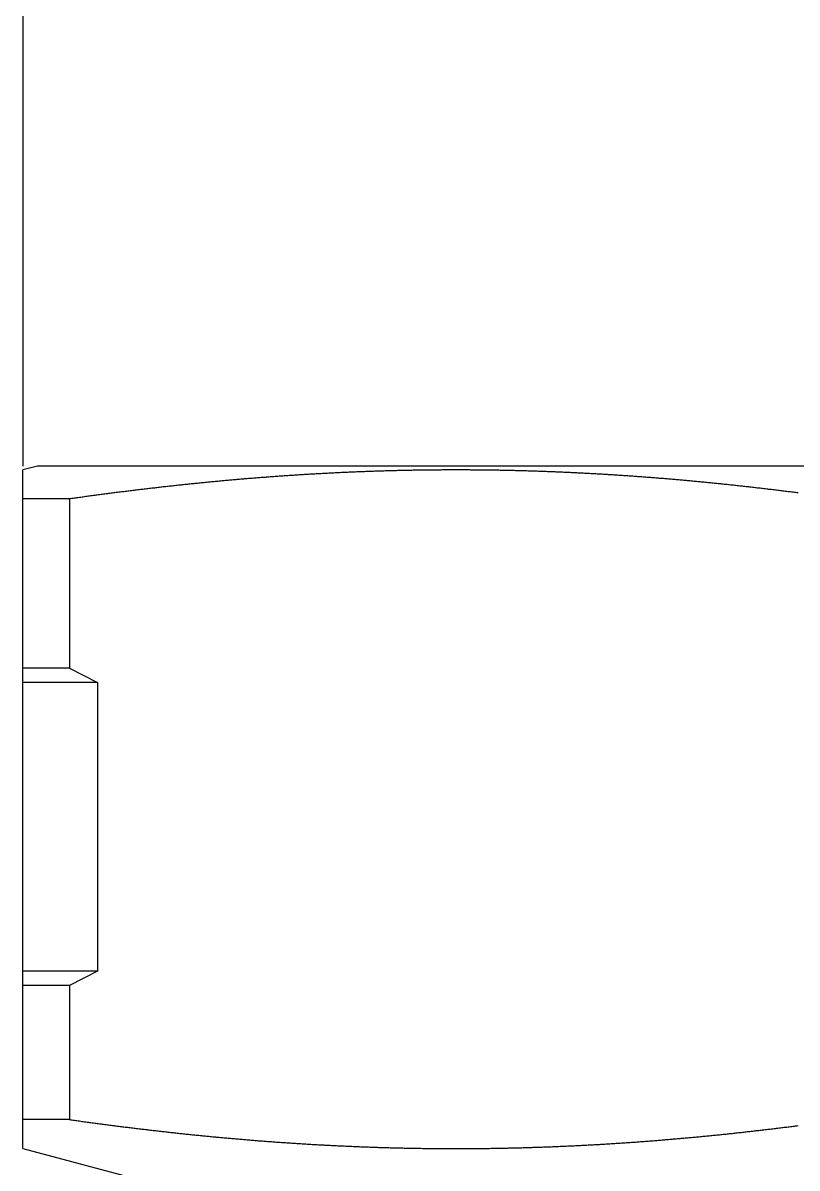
# Model space of a CAD drawing. Extents: x -4 to 100, y -19 to 67.
# Drawn here: x 86.15 to 91.51, y 5.54 to 13.48 of the extents above; entities that cross this region are included whole.
import ezdxf

# ---------------------------------------------------------------- set-up
doc = ezdxf.new("R2010")
doc.units = 0
doc.layers.get('0').update_dxf_attribs({"linetype": 'CONTINUOUS'})

msp = doc.modelspace()

# ---------------------------------------------------------------- linework, layer by layer
at = {"color": 7, "linetype": 'CONTINUOUS'}
for p, q in [((86.145, 17.4041), (86.145, 10.4041)), ((86.245, 10.4041), (86.145, 10.3773)), ((98.045, 10.4041), (86.245, 10.4041)), ((86.145, 5.6748), (86.145, 10.3773)), ((86.467, 10.1764), (86.145, 10.1764)), ((86.467, 10.1764), (86.467, 9.0041)), ((86.467, 9.0041), (86.145, 9.0041)), ((86.467, 9.0041), (86.6617, 8.9041)), ((86.6617, 8.9041), (86.145, 8.9041)), ((86.6617, 8.9041), (86.6617, 6.9041)), ((86.6617, 6.9041), (86.145, 6.9041)), ((86.6617, 6.9041), (86.467, 6.8041)), ((86.467, 6.8041), (86.145, 6.8041)), ((86.467, 6.8041), (86.467, 5.8757)), ((86.467, 5.8757), (86.145, 5.8757)), ((86.145, 5.6748), (87.1551, 5.4041))]:
    msp.add_line(p, q, dxfattribs=at)
at = {"color": 7}
for points in [[(91.5159, 10.2179, 0), (91.5071, 10.219, 0), (91.4983, 10.2201, 0), (91.4895, 10.2213, 0), (91.4807, 10.2224, 0), (91.472, 10.2235, 0), (91.4632, 10.2246, 0), (91.4544, 10.2257, 0), (91.4456, 10.2268, 0), (91.4368, 10.2279, 0), (91.428, 10.229, 0), (91.4192, 10.2301, 0), (91.4104, 10.2312, 0), (91.4017, 10.2323, 0), (91.3929, 10.2333, 0), (91.3841, 10.2344, 0), (91.3753, 10.2355, 0), (91.3665, 10.2366, 0), (91.3577, 10.2376, 0), (91.3489, 10.2387, 0), (91.3401, 10.2398, 0), (91.3313, 10.2408, 0), (91.3225, 10.2419, 0), (91.3137, 10.2429, 0), (91.3049, 10.244, 0), (91.2961, 10.245, 0), (91.2874, 10.246, 0), (91.2786, 10.2471, 0), (91.2698, 10.2481, 0), (91.261, 10.2491, 0), (91.2522, 10.2502, 0), (91.2434, 10.2512, 0), (91.2346, 10.2522, 0), (91.2258, 10.2532, 0), (91.217, 10.2542, 0), (91.2082, 10.2552, 0), (91.1994, 10.2562, 0), (91.1906, 10.2572, 0), (91.1818, 10.2582, 0), (91.173, 10.2592, 0), (91.1642, 10.2602, 0), (91.1554, 10.2612, 0), (91.1466, 10.2622, 0), (91.1378, 10.2631, 0), (91.129, 10.2641, 0), (91.1202, 10.2651, 0), (91.1114, 10.2661, 0), (91.1026, 10.267, 0), (91.0938, 10.268, 0), (91.085, 10.2689, 0), (91.0762, 10.2699, 0), (91.0673, 10.2708, 0), (91.0585, 10.2718, 0), (91.0497, 10.2727, 0), (91.0409, 10.2737, 0), (91.0321, 10.2746, 0), (91.0233, 10.2755, 0), (91.0145, 10.2764, 0), (91.0057, 10.2774, 0), (90.9969, 10.2783, 0), (90.9881, 10.2792, 0), (90.9793, 10.2801, 0), (90.9705, 10.281, 0), (90.9617, 10.2819, 0), (90.9528, 10.2828, 0), (90.944, 10.2837, 0), (90.9352, 10.2846, 0), (90.9264, 10.2855, 0), (90.9176, 10.2864, 0), (90.9088, 10.2872, 0), (90.9, 10.2881, 0), (90.8912, 10.289, 0), (90.8823, 10.2898, 0), (90.8735, 10.2907, 0), (90.8647, 10.2916, 0), (90.8559, 10.2924, 0), (90.8471, 10.2933, 0), (90.8383, 10.2941, 0), (90.8295, 10.295, 0), (90.8206, 10.2958, 0), (90.8118, 10.2966, 0), (90.803, 10.2975, 0), (90.7942, 10.2983, 0), (90.7854, 10.2991, 0), (90.7766, 10.2999, 0), (90.7677, 10.3008, 0), (90.7589, 10.3016, 0), (90.7501, 10.3024, 0), (90.7413, 10.3032, 0), (90.7325, 10.304, 0), (90.7236, 10.3048, 0), (90.7148, 10.3056, 0), (90.706, 10.3064, 0), (90.6972, 10.3071, 0), (90.6883, 10.3079, 0), (90.6795, 10.3087, 0), (90.6707, 10.3095, 0), (90.6619, 10.3102, 0), (90.6531, 10.311, 0), (90.6442, 10.3118, 0), (90.6354, 10.3125, 0), (90.6266, 10.3133, 0), (90.6178, 10.314, 0), (90.6089, 10.3148, 0), (90.6001, 10.3155, 0), (90.5913, 10.3162, 0), (90.5825, 10.317, 0), (90.5736, 10.3177, 0), (90.5648, 10.3184, 0), (90.556, 10.3191, 0), (90.5472, 10.3198, 0), (90.5383, 10.3205, 0), (90.5295, 10.3212, 0), (90.5207, 10.322, 0), (90.5118, 10.3226, 0), (90.503, 10.3233, 0), (90.4942, 10.324, 0), (90.4854, 10.3247, 0), (90.4765, 10.3254, 0), (90.4677, 10.3261, 0), (90.4589, 10.3267, 0), (90.45, 10.3274, 0), (90.4412, 10.3281, 0), (90.4324, 10.3287, 0), (90.4235, 10.3294, 0), (90.4147, 10.33, 0), (90.4059, 10.3307, 0), (90.397, 10.3313, 0), (90.3882, 10.332, 0), (90.3794, 10.3326, 0), (90.3705, 10.3332, 0), (90.3617, 10.3338, 0), (90.3529, 10.3345, 0), (90.344, 10.3351, 0), (90.3352, 10.3357, 0), (90.3264, 10.3363, 0), (90.3175, 10.3369, 0), (90.3087, 10.3375, 0), (90.2999, 10.3381, 0), (90.291, 10.3387, 0), (90.2822, 10.3393, 0), (90.2733, 10.3399, 0), (90.2645, 10.3404, 0), (90.2557, 10.341, 0), (90.2468, 10.3416, 0), (90.238, 10.3421, 0), (90.2292, 10.3427, 0), (90.2203, 10.3433, 0), (90.2115, 10.3438, 0), (90.2026, 10.3443, 0), (90.1938, 10.3449, 0), (90.185, 10.3454, 0), (90.1761, 10.346, 0), (90.1673, 10.3465, 0), (90.1584, 10.347, 0), (90.1496, 10.3475, 0), (90.1408, 10.3481, 0), (90.1319, 10.3486, 0), (90.1231, 10.3491, 0), (90.1142, 10.3496, 0), (90.1054, 10.3501, 0), (90.0966, 10.3506, 0), (90.0877, 10.3511, 0), (90.0789, 10.3515, 0), (90.07, 10.352, 0), (90.0612, 10.3525, 0), (90.0523, 10.353, 0), (90.0435, 10.3534, 0), (90.0346, 10.3539, 0), (90.0258, 10.3544, 0), (90.017, 10.3548, 0), (90.0081, 10.3553, 0), (89.9993, 10.3557, 0), (89.9904, 10.3562, 0), (89.9816, 10.3566, 0), (89.9727, 10.357, 0), (89.9639, 10.3574, 0), (89.955, 10.3579, 0), (89.9462, 10.3583, 0), (89.9373, 10.3587, 0), (89.9285, 10.3591, 0), (89.9197, 10.3595, 0), (89.9108, 10.3599, 0), (89.902, 10.3603, 0), (89.8931, 10.3607, 0), (89.8843, 10.3611, 0), (89.8754, 10.3615, 0), (89.8666, 10.3619, 0), (89.8577, 10.3622, 0), (89.8489, 10.3626, 0), (89.84, 10.363, 0), (89.8312, 10.3633, 0), (89.8223, 10.3637, 0), (89.8135, 10.364, 0), (89.8046, 10.3644, 0), (89.7958, 10.3647, 0), (89.7869, 10.3651, 0), (89.7781, 10.3654, 0), (89.7692, 10.3657, 0), (89.7604, 10.3661, 0), (89.7515, 10.3664, 0), (89.7427, 10.3667, 0), (89.7338, 10.367, 0), (89.725, 10.3673, 0), (89.7161, 10.3676, 0), (89.7073, 10.3679, 0), (89.6984, 10.3682, 0), (89.6896, 10.3685, 0), (89.6807, 10.3688, 0), (89.6719, 10.369, 0), (89.663, 10.3693, 0), (89.6542, 10.3696, 0), (89.6453, 10.3699, 0), (89.6365, 10.3701, 0), (89.6276, 10.3704, 0), (89.6188, 10.3706, 0), (89.6099, 10.3709, 0), (89.6011, 10.3711, 0), (89.5922, 10.3714, 0), (89.5833, 10.3716, 0), (89.5745, 10.3718, 0), (89.5656, 10.372, 0), (89.5568, 10.3723, 0), (89.5479, 10.3725, 0), (89.5391, 10.3727, 0), (89.5302, 10.3729, 0), (89.5214, 10.3731, 0), (89.5125, 10.3733, 0), (89.5037, 10.3735, 0), (89.4948, 10.3737, 0), (89.486, 10.3739, 0), (89.4771, 10.374, 0), (89.4682, 10.3742, 0), (89.4594, 10.3744, 0), (89.4505, 10.3745, 0), (89.4417, 10.3747, 0), (89.4328, 10.3749, 0), (89.424, 10.375, 0), (89.4151, 10.3751, 0), (89.4063, 10.3753, 0), (89.3974, 10.3754, 0), (89.3886, 10.3756, 0), (89.3797, 10.3757, 0), (89.3708, 10.3758, 0), (89.362, 10.3759, 0), (89.3531, 10.376, 0), (89.3443, 10.3761, 0), (89.3354, 10.3762, 0), (89.3266, 10.3763, 0), (89.3177, 10.3764, 0), (89.3089, 10.3765, 0), (89.3, 10.3766, 0), (89.2911, 10.3767, 0), (89.2823, 10.3768, 0), (89.2734, 10.3768, 0), (89.2646, 10.3769, 0), (89.2557, 10.377, 0), (89.2469, 10.377, 0), (89.238, 10.3771, 0), (89.2291, 10.3771, 0), (89.2203, 10.3772, 0), (89.2114, 10.3772, 0), (89.2026, 10.3772, 0), (89.1937, 10.3773, 0), (89.1849, 10.3773, 0), (89.176, 10.3773, 0), (89.1672, 10.3773, 0), (89.1583, 10.3773, 0), (89.1494, 10.3773, 0), (89.1406, 10.3773, 0), (89.1317, 10.3773, 0), (89.1229, 10.3773, 0), (89.114, 10.3773, 0), (89.1052, 10.3773, 0), (89.0963, 10.3773, 0), (89.0875, 10.3772, 0), (89.0786, 10.3772, 0), (89.0697, 10.3772, 0), (89.0609, 10.3771, 0), (89.052, 10.3771, 0), (89.0432, 10.377, 0), (89.0343, 10.377, 0), (89.0255, 10.3769, 0), (89.0166, 10.3768, 0), (89.0077, 10.3768, 0), (88.9989, 10.3767, 0), (88.99, 10.3766, 0), (88.9812, 10.3765, 0), (88.9723, 10.3764, 0), (88.9635, 10.3763, 0), (88.9546, 10.3762, 0), (88.9458, 10.3761, 0), (88.9369, 10.376, 0), (88.928, 10.3759, 0), (88.9192, 10.3758, 0), (88.9103, 10.3757, 0), (88.9015, 10.3755, 0), (88.8926, 10.3754, 0), (88.8838, 10.3753, 0), (88.8749, 10.3751, 0), (88.8661, 10.375, 0), (88.8572, 10.3748, 0), (88.8484, 10.3747, 0), (88.8395, 10.3745, 0), (88.8306, 10.3744, 0), (88.8218, 10.3742, 0), (88.8129, 10.374, 0), (88.8041, 10.3738, 0), (88.7952, 10.3737, 0), (88.7864, 10.3735, 0), (88.7775, 10.3733, 0), (88.7687, 10.3731, 0), (88.7598, 10.3729, 0), (88.751, 10.3727, 0), (88.7421, 10.3725, 0), (88.7332, 10.3723, 0), (88.7244, 10.372, 0), (88.7155, 10.3718, 0), (88.7067, 10.3716, 0), (88.6978, 10.3713, 0), (88.689, 10.3711, 0), (88.6801, 10.3709, 0), (88.6713, 10.3706, 0), (88.6624, 10.3704, 0), (88.6536, 10.3701, 0), (88.6447, 10.3699, 0), (88.6359, 10.3696, 0), (88.627, 10.3693, 0), (88.6182, 10.369, 0), (88.6093, 10.3688, 0), (88.6005, 10.3685, 0), (88.5916, 10.3682, 0), (88.5828, 10.3679, 0), (88.5739, 10.3676, 0), (88.5651, 10.3673, 0), (88.5562, 10.367, 0), (88.5474, 10.3667, 0), (88.5385, 10.3664, 0), (88.5297, 10.366, 0), (88.5208, 10.3657, 0), (88.512, 10.3654, 0), (88.5031, 10.3651, 0), (88.4943, 10.3647, 0), (88.4854, 10.3644, 0), (88.4766, 10.364, 0), (88.4677, 10.3637, 0), (88.4589, 10.3633, 0), (88.45, 10.363, 0), (88.4412, 10.3626, 0), (88.4323, 10.3622, 0), (88.4235, 10.3619, 0), (88.4146, 10.3615, 0), (88.4058, 10.3611, 0), (88.3969, 10.3607, 0), (88.3881, 10.3603, 0), (88.3792, 10.3599, 0), (88.3704, 10.3595, 0), (88.3615, 10.3591, 0), (88.3527, 10.3587, 0), (88.3438, 10.3583, 0), (88.335, 10.3579, 0), (88.3261, 10.3574, 0), (88.3173, 10.357, 0), (88.3085, 10.3566, 0), (88.2996, 10.3562, 0), (88.2908, 10.3557, 0), (88.2819, 10.3553, 0), (88.2731, 10.3548, 0), (88.2642, 10.3544, 0), (88.2554, 10.3539, 0), (88.2465, 10.3534, 0), (88.2377, 10.353, 0), (88.2289, 10.3525, 0), (88.22, 10.352, 0), (88.2112, 10.3515, 0), (88.2023, 10.3511, 0), (88.1935, 10.3506, 0), (88.1846, 10.3501, 0), (88.1758, 10.3496, 0), (88.167, 10.3491, 0), (88.1581, 10.3486, 0), (88.1493, 10.3481, 0), (88.1404, 10.3475, 0), (88.1316, 10.347, 0), (88.1227, 10.3465, 0), (88.1139, 10.346, 0), (88.1051, 10.3454, 0), (88.0962, 10.3449, 0), (88.0874, 10.3443, 0), (88.0786, 10.3438, 0), (88.0697, 10.3433, 0), (88.0609, 10.3427, 0), (88.052, 10.3421, 0), (88.0432, 10.3416, 0), (88.0344, 10.341, 0), (88.0255, 10.3404, 0), (88.0167, 10.3399, 0), (88.0078, 10.3393, 0), (87.999, 10.3387, 0), (87.9902, 10.3381, 0), (87.9813, 10.3375, 0), (87.9725, 10.3369, 0), (87.9637, 10.3363, 0), (87.9548, 10.3357, 0), (87.946, 10.3351, 0), (87.9372, 10.3345, 0), (87.9283, 10.3338, 0), (87.9195, 10.3332, 0), (87.9107, 10.3326, 0), (87.9018, 10.332, 0), (87.893, 10.3313, 0), (87.8842, 10.3307, 0), (87.8753, 10.33, 0), (87.8665, 10.3294, 0), (87.8577, 10.3287, 0), (87.8488, 10.3281, 0), (87.84, 10.3274, 0), (87.8312, 10.3267, 0), (87.8223, 10.3261, 0), (87.8135, 10.3254, 0), (87.8047, 10.3247, 0), (87.7958, 10.324, 0), (87.787, 10.3233, 0), (87.7782, 10.3226, 0), (87.7694, 10.322, 0), (87.7605, 10.3212, 0), (87.7517, 10.3205, 0), (87.7429, 10.3198, 0), (87.7341, 10.3191, 0), (87.7252, 10.3184, 0), (87.7164, 10.3177, 0), (87.7076, 10.317, 0), (87.6987, 10.3162, 0), (87.6899, 10.3155, 0), (87.6811, 10.3148, 0), (87.6723, 10.314, 0), (87.6634, 10.3133, 0), (87.6546, 10.3125, 0), (87.6458, 10.3118, 0), (87.637, 10.311, 0), (87.6281, 10.3102, 0), (87.6193, 10.3095, 0), (87.6105, 10.3087, 0), (87.6017, 10.3079, 0), (87.5929, 10.3071, 0), (87.584, 10.3064, 0), (87.5752, 10.3056, 0), (87.5664, 10.3048, 0), (87.5576, 10.304, 0), (87.5488, 10.3032, 0), (87.5399, 10.3024, 0), (87.5311, 10.3016, 0), (87.5223, 10.3008, 0), (87.5135, 10.2999, 0), (87.5047, 10.2991, 0), (87.4958, 10.2983, 0), (87.487, 10.2975, 0), (87.4782, 10.2966, 0), (87.4694, 10.2958, 0), (87.4606, 10.295, 0), (87.4518, 10.2941, 0), (87.4429, 10.2933, 0), (87.4341, 10.2924, 0), (87.4253, 10.2916, 0), (87.4165, 10.2907, 0), (87.4077, 10.2898, 0), (87.3989, 10.289, 0), (87.3901, 10.2881, 0), (87.3812, 10.2872, 0), (87.3724, 10.2864, 0), (87.3636, 10.2855, 0), (87.3548, 10.2846, 0), (87.346, 10.2837, 0), (87.3372, 10.2828, 0), (87.3284, 10.2819, 0), (87.3196, 10.281, 0), (87.3108, 10.2801, 0), (87.302, 10.2792, 0), (87.2931, 10.2783, 0), (87.2843, 10.2774, 0), (87.2755, 10.2764, 0), (87.2667, 10.2755, 0), (87.2579, 10.2746, 0), (87.2491, 10.2737, 0), (87.2403, 10.2727, 0), (87.2315, 10.2718, 0), (87.2227, 10.2708, 0), (87.2139, 10.2699, 0), (87.2051, 10.2689, 0), (87.1963, 10.268, 0), (87.1875, 10.267, 0), (87.1787, 10.2661, 0), (87.1699, 10.2651, 0), (87.1611, 10.2641, 0), (87.1523, 10.2631, 0), (87.1435, 10.2622, 0), (87.1347, 10.2612, 0), (87.1259, 10.2602, 0), (87.117, 10.2592, 0), (87.1082, 10.2582, 0), (87.0994, 10.2572, 0), (87.0906, 10.2562, 0), (87.0819, 10.2552, 0), (87.0731, 10.2542, 0), (87.0643, 10.2532, 0), (87.0555, 10.2522, 0), (87.0467, 10.2512, 0), (87.0379, 10.2502, 0), (87.0291, 10.2491, 0), (87.0203, 10.2481, 0), (87.0115, 10.2471, 0), (87.0027, 10.246, 0), (86.9939, 10.245, 0), (86.9851, 10.244, 0), (86.9763, 10.2429, 0), (86.9675, 10.2419, 0), (86.9587, 10.2408, 0), (86.9499, 10.2397, 0), (86.9411, 10.2387, 0), (86.9323, 10.2376, 0), (86.9235, 10.2366, 0), (86.9147, 10.2355, 0), (86.906, 10.2344, 0), (86.8972, 10.2333, 0), (86.8884, 10.2323, 0), (86.8796, 10.2312, 0), (86.8708, 10.2301, 0), (86.862, 10.229, 0), (86.8532, 10.2279, 0), (86.8444, 10.2268, 0), (86.8356, 10.2257, 0), (86.8269, 10.2246, 0), (86.8181, 10.2235, 0), (86.8093, 10.2224, 0), (86.8005, 10.2213, 0), (86.7917, 10.2201, 0), (86.7829, 10.219, 0), (86.7741, 10.2179, 0), (86.7654, 10.2168, 0), (86.7566, 10.2156, 0), (86.7478, 10.2145, 0), (86.739, 10.2134, 0), (86.7302, 10.2122, 0), (86.7215, 10.2111, 0), (86.7127, 10.2099, 0), (86.7039, 10.2088, 0), (86.6951, 10.2076, 0), (86.6863, 10.2065, 0), (86.6775, 10.2053, 0), (86.6688, 10.2041, 0), (86.66, 10.203, 0), (86.6512, 10.2018, 0), (86.6424, 10.2006, 0), (86.6337, 10.1994, 0), (86.6249, 10.1982, 0), (86.6161, 10.1971, 0), (86.6073, 10.1959, 0), (86.5986, 10.1947, 0), (86.5898, 10.1935, 0), (86.581, 10.1923, 0), (86.5722, 10.1911, 0), (86.5635, 10.1899, 0), (86.5547, 10.1887, 0), (86.5459, 10.1875, 0), (86.5371, 10.1862, 0), (86.5284, 10.185, 0), (86.5196, 10.1838, 0), (86.5108, 10.1826, 0), (86.5021, 10.1813, 0), (86.4933, 10.1801, 0), (86.4845, 10.1789, 0), (86.4757, 10.1776, 0), (86.467, 10.1764, 0)], [(86.467, 5.8757, 0), (86.4757, 5.8745, 0), (86.4845, 5.8733, 0), (86.4933, 5.872, 0), (86.5021, 5.8708, 0), (86.5108, 5.8696, 0), (86.5196, 5.8683, 0), (86.5284, 5.8671, 0), (86.5371, 5.8659, 0), (86.5459, 5.8647, 0), (86.5547, 5.8635, 0), (86.5635, 5.8622, 0), (86.5722, 5.861, 0), (86.581, 5.8598, 0), (86.5898, 5.8586, 0), (86.5986, 5.8574, 0), (86.6073, 5.8563, 0), (86.6161, 5.8551, 0), (86.6249, 5.8539, 0), (86.6337, 5.8527, 0), (86.6424, 5.8515, 0), (86.6512, 5.8503, 0), (86.66, 5.8492, 0), (86.6688, 5.848, 0), (86.6775, 5.8468, 0), (86.6863, 5.8457, 0), (86.6951, 5.8445, 0), (86.7039, 5.8434, 0), (86.7127, 5.8422, 0), (86.7215, 5.8411, 0), (86.7302, 5.8399, 0), (86.739, 5.8388, 0), (86.7478, 5.8376, 0), (86.7566, 5.8365, 0), (86.7654, 5.8354, 0), (86.7741, 5.8342, 0), (86.7829, 5.8331, 0), (86.7917, 5.832, 0), (86.8005, 5.8309, 0), (86.8093, 5.8297, 0), (86.8181, 5.8286, 0), (86.8269, 5.8275, 0), (86.8356, 5.8264, 0), (86.8444, 5.8253, 0), (86.8532, 5.8242, 0), (86.862, 5.8231, 0), (86.8708, 5.822, 0), (86.8796, 5.8209, 0), (86.8884, 5.8199, 0), (86.8972, 5.8188, 0), (86.906, 5.8177, 0), (86.9147, 5.8166, 0), (86.9235, 5.8156, 0), (86.9323, 5.8145, 0), (86.9411, 5.8134, 0), (86.9499, 5.8124, 0), (86.9587, 5.8113, 0), (86.9675, 5.8103, 0), (86.9763, 5.8092, 0), (86.9851, 5.8082, 0), (86.9939, 5.8071, 0), (87.0027, 5.8061, 0), (87.0115, 5.805, 0), (87.0203, 5.804, 0), (87.0291, 5.803, 0), (87.0379, 5.802, 0), (87.0467, 5.8009, 0), (87.0555, 5.7999, 0), (87.0643, 5.7989, 0), (87.0731, 5.7979, 0), (87.0819, 5.7969, 0), (87.0906, 5.7959, 0), (87.0994, 5.7949, 0), (87.1082, 5.7939, 0), (87.117, 5.7929, 0), (87.1258, 5.7919, 0), (87.1347, 5.7909, 0), (87.1435, 5.79, 0), (87.1523, 5.789, 0), (87.1611, 5.788, 0), (87.1699, 5.787, 0), (87.1787, 5.7861, 0), (87.1875, 5.7851, 0), (87.1963, 5.7841, 0), (87.2051, 5.7832, 0), (87.2139, 5.7822, 0), (87.2227, 5.7813, 0), (87.2315, 5.7803, 0), (87.2403, 5.7794, 0), (87.2491, 5.7785, 0), (87.2579, 5.7775, 0), (87.2667, 5.7766, 0), (87.2755, 5.7757, 0), (87.2843, 5.7748, 0), (87.2931, 5.7738, 0), (87.302, 5.7729, 0), (87.3108, 5.772, 0), (87.3196, 5.7711, 0), (87.3284, 5.7702, 0), (87.3372, 5.7693, 0), (87.346, 5.7684, 0), (87.3548, 5.7675, 0), (87.3636, 5.7667, 0), (87.3724, 5.7658, 0), (87.3812, 5.7649, 0), (87.3901, 5.764, 0), (87.3989, 5.7631, 0), (87.4077, 5.7623, 0), (87.4165, 5.7614, 0), (87.4253, 5.7606, 0), (87.4341, 5.7597, 0), (87.4429, 5.7588, 0), (87.4518, 5.758, 0), (87.4606, 5.7572, 0), (87.4694, 5.7563, 0), (87.4782, 5.7555, 0), (87.487, 5.7546, 0), (87.4958, 5.7538, 0), (87.5047, 5.753, 0), (87.5135, 5.7522, 0), (87.5223, 5.7514, 0), (87.5311, 5.7505, 0), (87.5399, 5.7497, 0), (87.5488, 5.7489, 0), (87.5576, 5.7481, 0), (87.5664, 5.7473, 0), (87.5752, 5.7466, 0), (87.584, 5.7458, 0), (87.5929, 5.745, 0), (87.6017, 5.7442, 0), (87.6105, 5.7434, 0), (87.6193, 5.7427, 0), (87.6281, 5.7419, 0), (87.637, 5.7411, 0), (87.6458, 5.7404, 0), (87.6546, 5.7396, 0), (87.6634, 5.7389, 0), (87.6723, 5.7381, 0), (87.6811, 5.7374, 0), (87.6899, 5.7366, 0), (87.6987, 5.7359, 0), (87.7076, 5.7352, 0), (87.7164, 5.7344, 0), (87.7252, 5.7337, 0), (87.734, 5.733, 0), (87.7429, 5.7323, 0), (87.7517, 5.7316, 0), (87.7605, 5.7309, 0), (87.7694, 5.7302, 0), (87.7782, 5.7295, 0), (87.787, 5.7288, 0), (87.7958, 5.7281, 0), (87.8047, 5.7274, 0), (87.8135, 5.7267, 0), (87.8223, 5.726, 0), (87.8312, 5.7254, 0), (87.84, 5.7247, 0), (87.8488, 5.7241, 0), (87.8577, 5.7234, 0), (87.8665, 5.7227, 0), (87.8753, 5.7221, 0), (87.8842, 5.7214, 0), (87.893, 5.7208, 0), (87.9018, 5.7202, 0), (87.9107, 5.7195, 0), (87.9195, 5.7189, 0), (87.9283, 5.7183, 0), (87.9372, 5.7176, 0), (87.946, 5.717, 0), (87.9548, 5.7164, 0), (87.9637, 5.7158, 0), (87.9725, 5.7152, 0), (87.9813, 5.7146, 0), (87.9902, 5.714, 0), (87.999, 5.7134, 0), (88.0078, 5.7129, 0), (88.0167, 5.7123, 0), (88.0255, 5.7117, 0), (88.0344, 5.7111, 0), (88.0432, 5.7105, 0), (88.052, 5.71, 0), (88.0609, 5.7094, 0), (88.0697, 5.7089, 0), (88.0785, 5.7083, 0), (88.0874, 5.7078, 0), (88.0962, 5.7072, 0), (88.1051, 5.7067, 0), (88.1139, 5.7062, 0), (88.1227, 5.7056, 0), (88.1316, 5.7051, 0), (88.1404, 5.7046, 0), (88.1493, 5.7041, 0), (88.1581, 5.7035, 0), (88.167, 5.7031, 0), (88.1758, 5.7025, 0), (88.1846, 5.702, 0), (88.1935, 5.7016, 0), (88.2023, 5.7011, 0), (88.2112, 5.7006, 0), (88.22, 5.7001, 0), (88.2289, 5.6996, 0), (88.2377, 5.6992, 0), (88.2465, 5.6987, 0), (88.2554, 5.6982, 0), (88.2642, 5.6978, 0), (88.2731, 5.6973, 0), (88.2819, 5.6969, 0), (88.2908, 5.6964, 0), (88.2996, 5.696, 0), (88.3085, 5.6955, 0), (88.3173, 5.6951, 0), (88.3261, 5.6947, 0), (88.335, 5.6943, 0), (88.3438, 5.6938, 0), (88.3527, 5.6934, 0), (88.3615, 5.693, 0), (88.3704, 5.6926, 0), (88.3792, 5.6922, 0), (88.3881, 5.6918, 0), (88.3969, 5.6914, 0), (88.4058, 5.691, 0), (88.4146, 5.6906, 0), (88.4235, 5.6903, 0), (88.4323, 5.6899, 0), (88.4412, 5.6895, 0), (88.45, 5.6891, 0), (88.4589, 5.6888, 0), (88.4677, 5.6884, 0), (88.4766, 5.6881, 0), (88.4854, 5.6877, 0), (88.4943, 5.6874, 0), (88.5031, 5.6871, 0), (88.512, 5.6867, 0), (88.5208, 5.6864, 0), (88.5297, 5.6861, 0), (88.5385, 5.6857, 0), (88.5474, 5.6854, 0), (88.5562, 5.6851, 0), (88.5651, 5.6848, 0), (88.5739, 5.6845, 0), (88.5828, 5.6842, 0), (88.5916, 5.6839, 0), (88.6005, 5.6836, 0), (88.6093, 5.6833, 0), (88.6182, 5.6831, 0), (88.627, 5.6828, 0), (88.6359, 5.6825, 0), (88.6447, 5.6823, 0), (88.6536, 5.682, 0), (88.6624, 5.6817, 0), (88.6713, 5.6815, 0), (88.6801, 5.6812, 0), (88.689, 5.681, 0), (88.6978, 5.6808, 0), (88.7067, 5.6805, 0), (88.7155, 5.6803, 0), (88.7244, 5.6801, 0), (88.7332, 5.6799, 0), (88.7421, 5.6796, 0), (88.751, 5.6794, 0), (88.7598, 5.6792, 0), (88.7687, 5.679, 0), (88.7775, 5.6788, 0), (88.7864, 5.6786, 0), (88.7952, 5.6784, 0), (88.8041, 5.6783, 0), (88.8129, 5.6781, 0), (88.8218, 5.6779, 0), (88.8306, 5.6777, 0), (88.8395, 5.6776, 0), (88.8484, 5.6774, 0), (88.8572, 5.6773, 0), (88.8661, 5.6771, 0), (88.8749, 5.677, 0), (88.8838, 5.6768, 0), (88.8926, 5.6767, 0), (88.9015, 5.6766, 0), (88.9103, 5.6764, 0), (88.9192, 5.6763, 0), (88.928, 5.6762, 0), (88.9369, 5.6761, 0), (88.9458, 5.676, 0), (88.9546, 5.6759, 0), (88.9635, 5.6758, 0), (88.9723, 5.6757, 0), (88.9812, 5.6756, 0), (88.99, 5.6755, 0), (88.9989, 5.6754, 0), (89.0077, 5.6753, 0), (89.0166, 5.6753, 0), (89.0255, 5.6752, 0), (89.0343, 5.6752, 0), (89.0432, 5.6751, 0), (89.052, 5.675, 0), (89.0609, 5.675, 0), (89.0697, 5.6749, 0), (89.0786, 5.6749, 0), (89.0875, 5.6749, 0), (89.0963, 5.6749, 0), (89.1052, 5.6748, 0), (89.114, 5.6748, 0), (89.1229, 5.6748, 0), (89.1317, 5.6748, 0), (89.1406, 5.6748, 0), (89.1494, 5.6748, 0), (89.1583, 5.6748, 0), (89.1672, 5.6748, 0), (89.176, 5.6748, 0), (89.1849, 5.6748, 0), (89.1937, 5.6749, 0), (89.2026, 5.6749, 0), (89.2114, 5.6749, 0), (89.2203, 5.6749, 0), (89.2291, 5.675, 0), (89.238, 5.675, 0), (89.2469, 5.6751, 0), (89.2557, 5.6752, 0), (89.2646, 5.6752, 0), (89.2734, 5.6753, 0), (89.2823, 5.6753, 0), (89.2911, 5.6754, 0), (89.3, 5.6755, 0), (89.3089, 5.6756, 0), (89.3177, 5.6757, 0), (89.3266, 5.6758, 0), (89.3354, 5.6759, 0), (89.3443, 5.676, 0), (89.3531, 5.6761, 0), (89.362, 5.6762, 0), (89.3708, 5.6763, 0), (89.3797, 5.6764, 0), (89.3886, 5.6766, 0), (89.3974, 5.6767, 0), (89.4063, 5.6768, 0), (89.4151, 5.677, 0), (89.424, 5.6771, 0), (89.4328, 5.6773, 0), (89.4417, 5.6774, 0), (89.4505, 5.6776, 0), (89.4594, 5.6777, 0), (89.4682, 5.6779, 0), (89.4771, 5.6781, 0), (89.486, 5.6783, 0), (89.4948, 5.6785, 0), (89.5037, 5.6786, 0), (89.5125, 5.6788, 0), (89.5214, 5.679, 0), (89.5302, 5.6792, 0), (89.5391, 5.6794, 0), (89.5479, 5.6796, 0), (89.5568, 5.6799, 0), (89.5656, 5.6801, 0), (89.5745, 5.6803, 0), (89.5833, 5.6805, 0), (89.5922, 5.6808, 0), (89.601, 5.681, 0), (89.6099, 5.6813, 0), (89.6188, 5.6815, 0), (89.6276, 5.6818, 0), (89.6365, 5.682, 0), (89.6453, 5.6823, 0), (89.6542, 5.6825, 0), (89.663, 5.6828, 0), (89.6719, 5.6831, 0), (89.6807, 5.6834, 0), (89.6896, 5.6836, 0), (89.6984, 5.6839, 0), (89.7073, 5.6842, 0), (89.7161, 5.6845, 0), (89.725, 5.6848, 0), (89.7338, 5.6851, 0), (89.7427, 5.6854, 0), (89.7515, 5.6857, 0), (89.7604, 5.6861, 0), (89.7692, 5.6864, 0), (89.7781, 5.6867, 0), (89.7869, 5.6871, 0), (89.7958, 5.6874, 0), (89.8046, 5.6877, 0), (89.8135, 5.6881, 0), (89.8223, 5.6884, 0), (89.8312, 5.6888, 0), (89.84, 5.6891, 0), (89.8489, 5.6895, 0), (89.8577, 5.6899, 0), (89.8666, 5.6903, 0), (89.8754, 5.6906, 0), (89.8843, 5.691, 0), (89.8931, 5.6914, 0), (89.902, 5.6918, 0), (89.9108, 5.6922, 0), (89.9197, 5.6926, 0), (89.9285, 5.693, 0), (89.9373, 5.6934, 0), (89.9462, 5.6938, 0), (89.955, 5.6943, 0), (89.9639, 5.6947, 0), (89.9727, 5.6951, 0), (89.9816, 5.6955, 0), (89.9904, 5.696, 0), (89.9993, 5.6964, 0), (90.0081, 5.6969, 0), (90.017, 5.6973, 0), (90.0258, 5.6978, 0), (90.0346, 5.6982, 0), (90.0435, 5.6987, 0), (90.0523, 5.6992, 0), (90.0612, 5.6996, 0), (90.07, 5.7001, 0), (90.0789, 5.7006, 0), (90.0877, 5.7011, 0), (90.0966, 5.7016, 0), (90.1054, 5.702, 0), (90.1142, 5.7025, 0), (90.1231, 5.7031, 0), (90.1319, 5.7035, 0), (90.1408, 5.7041, 0), (90.1496, 5.7046, 0), (90.1584, 5.7051, 0), (90.1673, 5.7056, 0), (90.1761, 5.7062, 0), (90.185, 5.7067, 0), (90.1938, 5.7072, 0), (90.2026, 5.7078, 0), (90.2115, 5.7083, 0), (90.2203, 5.7089, 0), (90.2292, 5.7094, 0), (90.238, 5.71, 0), (90.2468, 5.7105, 0), (90.2557, 5.7111, 0), (90.2645, 5.7117, 0), (90.2733, 5.7123, 0), (90.2822, 5.7128, 0), (90.291, 5.7134, 0), (90.2999, 5.714, 0), (90.3087, 5.7146, 0), (90.3175, 5.7152, 0), (90.3264, 5.7158, 0), (90.3352, 5.7164, 0), (90.344, 5.717, 0), (90.3529, 5.7176, 0), (90.3617, 5.7183, 0), (90.3705, 5.7189, 0), (90.3794, 5.7195, 0), (90.3882, 5.7202, 0), (90.397, 5.7208, 0), (90.4059, 5.7214, 0), (90.4147, 5.7221, 0), (90.4235, 5.7227, 0), (90.4324, 5.7234, 0), (90.4412, 5.7241, 0), (90.45, 5.7247, 0), (90.4589, 5.7254, 0), (90.4677, 5.726, 0), (90.4765, 5.7267, 0), (90.4854, 5.7274, 0), (90.4942, 5.7281, 0), (90.503, 5.7288, 0), (90.5118, 5.7295, 0), (90.5207, 5.7302, 0), (90.5295, 5.7309, 0), (90.5383, 5.7316, 0), (90.5472, 5.7323, 0), (90.556, 5.733, 0), (90.5648, 5.7337, 0), (90.5736, 5.7344, 0), (90.5825, 5.7352, 0), (90.5913, 5.7359, 0), (90.6001, 5.7366, 0), (90.6089, 5.7374, 0), (90.6178, 5.7381, 0), (90.6266, 5.7389, 0), (90.6354, 5.7396, 0), (90.6442, 5.7404, 0), (90.6531, 5.7411, 0), (90.6619, 5.7419, 0), (90.6707, 5.7427, 0), (90.6795, 5.7434, 0), (90.6883, 5.7442, 0), (90.6972, 5.745, 0), (90.706, 5.7458, 0), (90.7148, 5.7466, 0), (90.7236, 5.7473, 0), (90.7325, 5.7481, 0), (90.7413, 5.7489, 0), (90.7501, 5.7497, 0), (90.7589, 5.7505, 0), (90.7677, 5.7514, 0), (90.7766, 5.7522, 0), (90.7854, 5.753, 0), (90.7942, 5.7538, 0), (90.803, 5.7546, 0), (90.8118, 5.7555, 0), (90.8206, 5.7563, 0), (90.8295, 5.7572, 0), (90.8383, 5.758, 0), (90.8471, 5.7588, 0), (90.8559, 5.7597, 0), (90.8647, 5.7606, 0), (90.8735, 5.7614, 0), (90.8823, 5.7623, 0), (90.8912, 5.7631, 0), (90.9, 5.764, 0), (90.9088, 5.7649, 0), (90.9176, 5.7658, 0), (90.9264, 5.7667, 0), (90.9352, 5.7675, 0), (90.944, 5.7684, 0), (90.9528, 5.7693, 0), (90.9617, 5.7702, 0), (90.9705, 5.7711, 0), (90.9793, 5.772, 0), (90.9881, 5.7729, 0), (90.9969, 5.7738, 0), (91.0057, 5.7748, 0), (91.0145, 5.7757, 0), (91.0233, 5.7766, 0), (91.0321, 5.7775, 0), (91.0409, 5.7785, 0), (91.0497, 5.7794, 0), (91.0585, 5.7803, 0), (91.0673, 5.7813, 0), (91.0762, 5.7822, 0), (91.085, 5.7832, 0), (91.0938, 5.7841, 0), (91.1026, 5.7851, 0), (91.1114, 5.7861, 0), (91.1202, 5.787, 0), (91.129, 5.788, 0), (91.1378, 5.789, 0), (91.1466, 5.79, 0), (91.1554, 5.7909, 0), (91.1642, 5.7919, 0), (91.173, 5.7929, 0), (91.1818, 5.7939, 0), (91.1906, 5.7949, 0), (91.1994, 5.7959, 0), (91.2082, 5.7969, 0), (91.217, 5.7979, 0), (91.2258, 5.7989, 0), (91.2346, 5.7999, 0), (91.2434, 5.8009, 0), (91.2522, 5.802, 0), (91.261, 5.803, 0), (91.2698, 5.804, 0), (91.2786, 5.805, 0), (91.2874, 5.8061, 0), (91.2961, 5.8071, 0), (91.3049, 5.8082, 0), (91.3137, 5.8092, 0), (91.3225, 5.8103, 0), (91.3313, 5.8113, 0), (91.3401, 5.8124, 0), (91.3489, 5.8134, 0), (91.3577, 5.8145, 0), (91.3665, 5.8156, 0), (91.3753, 5.8166, 0), (91.3841, 5.8177, 0), (91.3929, 5.8188, 0), (91.4017, 5.8199, 0), (91.4104, 5.8209, 0), (91.4192, 5.822, 0), (91.428, 5.8231, 0), (91.4368, 5.8242, 0), (91.4456, 5.8253, 0), (91.4544, 5.8264, 0), (91.4632, 5.8275, 0), (91.472, 5.8286, 0), (91.4807, 5.8297, 0), (91.4895, 5.8309, 0), (91.4983, 5.832, 0), (91.5071, 5.8331, 0), (91.5159, 5.8342, 0)]]:
    msp.add_polyline3d(points, dxfattribs=at)

doc.saveas('drawing.dxf')
